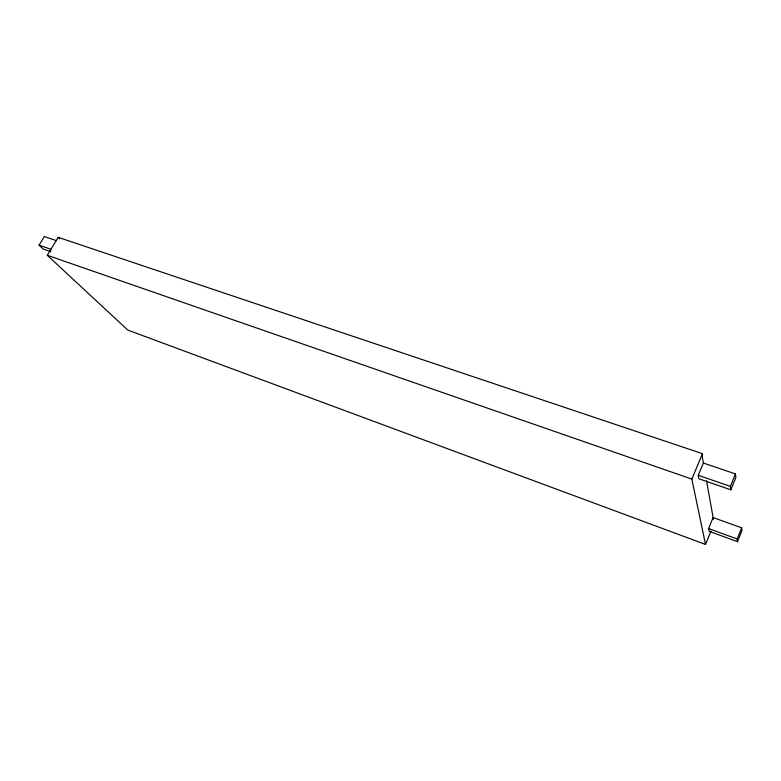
<?xml version="1.0" encoding="UTF-8"?>
<svg xmlns="http://www.w3.org/2000/svg" width="781" height="781" viewBox="0 0 781 781"><rect width="100%" height="100%" fill="white"/><g stroke="black" fill="none" stroke-linecap="round" stroke-linejoin="round"><path stroke-width="1.17" d="M737.498 541.672L737.157 538.968L741.638 527.81L713.102 517.559L708.601 528.561L709.128 531.305L737.498 541.672L741.95 530.582L741.638 527.81M703.378 463.045L735.468 473.94L735.868 477.464L730.831 489.814L698.936 478.782L698.263 475.297L703.378 463.045L702.285 456.953L702.48 453.673L58.194 237.346L47.29 255.289L127.762 330.06L705.526 544.455L710.974 531.129M730.831 489.814L730.391 486.378L735.468 473.94M705.526 544.455L691.839 479.095L702.48 453.673M50.921 251.716L43.209 249.061L39.05 245.185L44.332 236.545L56.496 240.655M39.05 245.185L51.214 249.354M698.263 475.297L730.391 486.378M47.29 255.289L691.839 479.095M708.601 528.561L737.157 538.968M58.194 237.346L59.659 238.771M706.551 480.823L713.434 519.424"/></g></svg>
